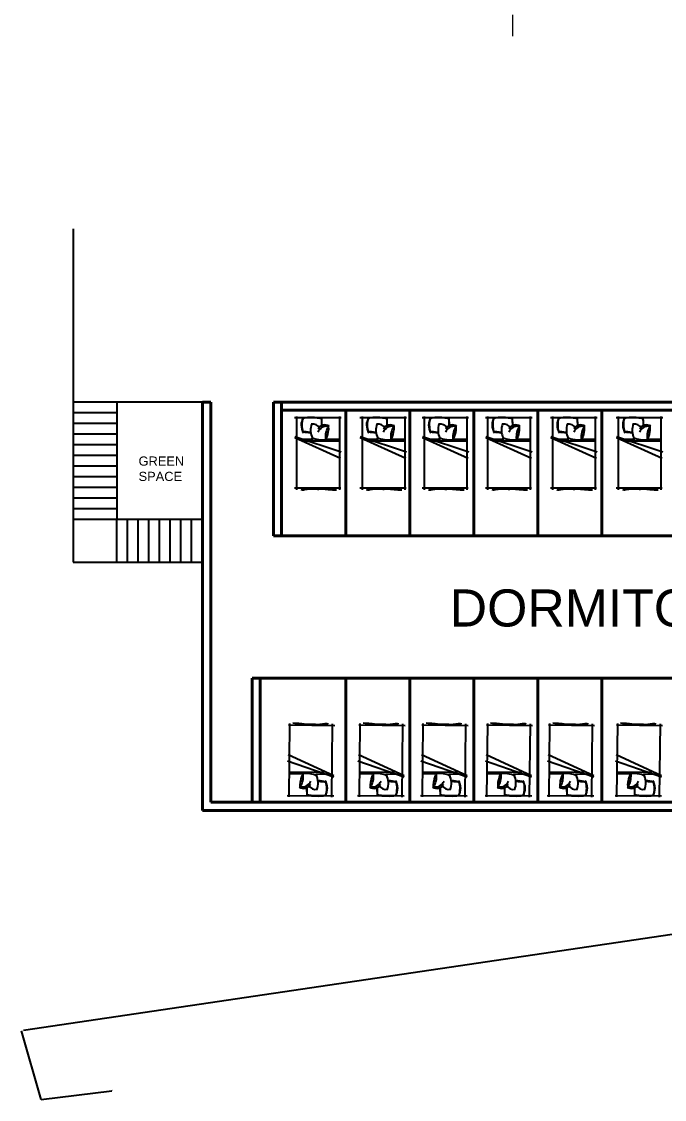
# Model space of a CAD drawing. Header units: metres. Extents: x -353 to 1688, y -477 to 135.
# Drawn here: x 860.68 to 878.74, y 25.59 to 55.85 of the extents above; entities that cross this region are included whole.
import ezdxf

# ---------------------------------------------------------------- set-up
doc = ezdxf.new("R2010")
doc.units = ezdxf.units.M
doc.header["$MEASUREMENT"] = 0
doc.layers.add('ELEVATION', color=160, linetype='Continuous', lineweight=20)
doc.layers.add('WALL', color=2, linetype='Continuous', lineweight=40)
doc.layers.add('ID-LOOSE', color=31, linetype='Continuous')
doc.layers.add('ID-LOOSE2', color=8, linetype='Continuous')
doc.layers.add('STAIR', color=231, linetype='Continuous', plot=False)
doc.layers.add('TEXT', color=141, linetype='Continuous', plot=False)
doc.styles.get("Standard").update_dxf_attribs({"font": 'arial.ttf'})

msp = doc.modelspace()

# ---------------------------------------------------------------- linework, layer by layer
for p, q in [((893.97309, 32.44169), (860.73552, 27.5296)), ((861.22559, 25.58965), (860.67778, 27.51316)), ((861.22559, 25.58965), (863.21047, 25.83508)), ((863.21047, 25.83508), (863.20825, 25.84892))]:
    msp.add_line(p, q)
at = {"layer": 'Defpoints'}
msp.add_line((865.75466, 45.17003), (863.35466, 45.17003), dxfattribs=at)
at = {"layer": 'ELEVATION'}
msp.add_line((874.46617, 56.04423), (874.46617, 55.44423), dxfattribs=at)
at = {"layer": 'ID-LOOSE', "linetype": 'Continuous'}
for points in [[(868.52632, 42.7131, 0.15235432), (868.66303, 42.72154, 0.05352755), (868.70356, 42.72836, -0.05589674), (868.94566, 42.73081, 0.02697324), (869.03326, 42.72872, -0.03694731), (869.17107, 42.73068, -0.03644179), (869.30603, 42.71559, 0.02377551), (869.52851, 42.70506)], [(870.36229, 42.7131, 0.15235432), (870.49901, 42.72154, 0.05352755), (870.53954, 42.72836, -0.05589674), (870.78163, 42.73081, 0.02697324), (870.86923, 42.72872, -0.03694731), (871.00704, 42.73068, -0.03644179), (871.142, 42.71559, 0.02377551), (871.36448, 42.70506)], [(872.10703, 42.7131, 0.15235432), (872.24375, 42.72154, 0.05352755), (872.28428, 42.72836, -0.05589674), (872.52637, 42.73081, 0.02697324), (872.61397, 42.72872, -0.03694731), (872.75178, 42.73068, -0.03644179), (872.88674, 42.71559, 0.02377551), (873.10923, 42.70506)], [(873.88956, 42.7131, 0.15235432), (874.02627, 42.72154, 0.05352755), (874.0668, 42.72836, -0.05589674), (874.3089, 42.73081, 0.02697324), (874.39649, 42.72872, -0.03694731), (874.53431, 42.73068, -0.03644179), (874.66927, 42.71559, 0.02377551), (874.89175, 42.70506)], [(875.71413, 42.7131, 0.15235432), (875.85084, 42.72154, 0.05352755), (875.89137, 42.72836, -0.05589674), (876.13347, 42.73081, 0.02697324), (876.22106, 42.72872, -0.03694731), (876.35888, 42.73068, -0.03644179), (876.49384, 42.71559, 0.02377551), (876.71632, 42.70506)], [(877.5615, 42.7131, 0.15235432), (877.69822, 42.72154, 0.05352755), (877.73875, 42.72836, -0.05589674), (877.98084, 42.73081, 0.02697324), (878.06844, 42.72872, -0.03694731), (878.20625, 42.73068, -0.03644179), (878.34121, 42.71559, 0.02377551), (878.5637, 42.70506)], [(869.29858, 36.1308, 0.15235432), (869.16178, 36.12392, 0.05352755), (869.12117, 36.11757, -0.05589674), (868.87906, 36.11789, 0.02697324), (868.7915, 36.12098, -0.03694731), (868.65367, 36.1206, -0.03644179), (868.51889, 36.13724, 0.02377551), (868.29654, 36.15031)], [(871.27382, 36.1308, 0.15235432), (871.13702, 36.12392, 0.05352755), (871.09641, 36.11757, -0.05589674), (870.8543, 36.11789, 0.02697324), (870.76674, 36.12098, -0.03694731), (870.62891, 36.1206, -0.03644179), (870.49413, 36.13724, 0.02377551), (870.27178, 36.15031)], [(873.04375, 36.1308, 0.15235432), (872.90695, 36.12392, 0.05352755), (872.86634, 36.11757, -0.05589674), (872.62423, 36.11789, 0.02697324), (872.53667, 36.12098, -0.03694731), (872.39884, 36.1206, -0.03644179), (872.26406, 36.13724, 0.02377551), (872.04171, 36.15031)], [(874.85615, 36.1308, 0.15235432), (874.71935, 36.12392, 0.05352755), (874.67875, 36.11757, -0.05589674), (874.43664, 36.11789, 0.02697324), (874.34907, 36.12098, -0.03694731), (874.21125, 36.1206, -0.03644179), (874.07647, 36.13724, 0.02377551), (873.85412, 36.15031)], [(876.60184, 36.1308, 0.15235432), (876.46504, 36.12392, 0.05352755), (876.42444, 36.11757, -0.05589674), (876.18233, 36.11789, 0.02697324), (876.09476, 36.12098, -0.03694731), (875.95694, 36.1206, -0.03644179), (875.82216, 36.13724, 0.02377551), (875.59981, 36.15031)], [(878.50629, 36.1308, 0.15235432), (878.36949, 36.12392, 0.05352755), (878.32888, 36.11757, -0.05589674), (878.08677, 36.11789, 0.02697324), (877.99921, 36.12098, -0.03694731), (877.86138, 36.1206, -0.03644179), (877.7266, 36.13724, 0.02377551), (877.50425, 36.15031)]]:
    msp.add_lwpolyline(points, format="xyb", dxfattribs=at)
at = {"layer": 'ID-LOOSE2', "color": 7, "linetype": 'Continuous'}
for p, q in [((868.34865, 44.7383), (869.65698, 44.7383)), ((870.18462, 44.7383), (871.49295, 44.7383)), ((871.92936, 44.7383), (873.23769, 44.7383)), ((873.71189, 44.7383), (875.02022, 44.7383)), ((875.53646, 44.7383), (876.84479, 44.7383)), ((877.38383, 44.7383), (878.69216, 44.7383)), ((869.45306, 34.10371), (868.14481, 34.11868)), ((871.4283, 34.10371), (870.12005, 34.11868)), ((873.19823, 34.10371), (871.88998, 34.11868)), ((875.01064, 34.10371), (873.70239, 34.11868)), ((876.75633, 34.10371), (875.44808, 34.11868)), ((878.66077, 34.10371), (877.35252, 34.11868))]:
    msp.add_line(p, q, dxfattribs=at)
at = {"layer": 'ID-LOOSE2', "linetype": 'Continuous'}
for p, q in [((868.40667, 44.76834), (868.40667, 42.70659)), ((869.60667, 44.76834), (869.60667, 42.70659)), ((870.24264, 44.76834), (870.24264, 42.70659)), ((871.44264, 44.76834), (871.44264, 42.70659)), ((871.98738, 44.76834), (871.98738, 42.70659)), ((873.18738, 44.76834), (873.18738, 42.70659)), ((873.76991, 44.76834), (873.76991, 42.70659)), ((874.96991, 44.76834), (874.96991, 42.70659)), ((875.59448, 44.76834), (875.59448, 42.70659)), ((876.79448, 44.76834), (876.79448, 42.70659)), ((877.44185, 44.76834), (877.44185, 42.70659)), ((878.64185, 44.76834), (878.64185, 42.70659)), ((868.35757, 44.19996), (869.65949, 43.76821)), ((870.19355, 44.19996), (871.49546, 43.76821)), ((871.93829, 44.19996), (873.24021, 43.76821)), ((873.72081, 44.19996), (875.02273, 43.76821)), ((875.54538, 44.19996), (876.8473, 43.76821)), ((877.39276, 44.19996), (878.69468, 43.76821)), ((868.35799, 44.17092), (869.64244, 43.59059)), ((868.52912, 44.1287), (868.86768, 44.1287)), ((868.63148, 44.0779), (869.63316, 44.0779)), ((869.24447, 44.1287), (869.6236, 44.1287)), ((870.19396, 44.17092), (871.47841, 43.59059)), ((870.36509, 44.1287), (870.70365, 44.1287)), ((870.46746, 44.0779), (871.46913, 44.0779)), ((871.08045, 44.1287), (871.45957, 44.1287)), ((871.9387, 44.17092), (873.22315, 43.59059)), ((872.10983, 44.1287), (872.4484, 44.1287)), ((872.2122, 44.0779), (873.21388, 44.0779)), ((872.82519, 44.1287), (873.20431, 44.1287)), ((873.72123, 44.17092), (875.00568, 43.59059)), ((873.89236, 44.1287), (874.23092, 44.1287)), ((873.99472, 44.0779), (874.9964, 44.0779)), ((874.60771, 44.1287), (874.98684, 44.1287)), ((875.5458, 44.17092), (876.83025, 43.59059)), ((875.71693, 44.1287), (876.05549, 44.1287)), ((875.81929, 44.0779), (876.82097, 44.0779)), ((876.43228, 44.1287), (876.81141, 44.1287)), ((877.39317, 44.17092), (878.67762, 43.59059)), ((877.5643, 44.1287), (877.90287, 44.1287)), ((877.66667, 44.0779), (878.66834, 44.0779)), ((878.27966, 44.1287), (878.65878, 44.1287)), ((868.34865, 42.7613), (869.64367, 42.7613)), ((870.18462, 42.7613), (871.47964, 42.7613)), ((871.92936, 42.7613), (873.22438, 42.7613)), ((873.71189, 42.7613), (875.0069, 42.7613)), ((875.53646, 42.7613), (876.83148, 42.7613)), ((877.38383, 42.7613), (878.67885, 42.7613)), ((869.47569, 36.08058), (868.18075, 36.0954)), ((868.19478, 34.08806), (868.21837, 36.14968)), ((869.3947, 34.07433), (869.4183, 36.13594)), ((871.45093, 36.08058), (870.15599, 36.0954)), ((870.17002, 34.08806), (870.19361, 36.14968)), ((871.36994, 34.07433), (871.39354, 36.13594)), ((873.22086, 36.08058), (871.92592, 36.0954)), ((871.93994, 34.08806), (871.96354, 36.14968)), ((873.13986, 34.07433), (873.16346, 36.13594)), ((875.03327, 36.08058), (873.73833, 36.0954)), ((873.75235, 34.08806), (873.77595, 36.14968)), ((874.95227, 34.07433), (874.97587, 36.13594)), ((876.77896, 36.08058), (875.48402, 36.0954)), ((875.49804, 34.08806), (875.52164, 36.14968)), ((876.69796, 34.07433), (876.72156, 36.13594)), ((878.6834, 36.08058), (877.38846, 36.0954)), ((877.40248, 34.08806), (877.42608, 36.14968)), ((878.60241, 34.07433), (878.626, 36.13594)), ((869.45021, 34.67115), (868.17249, 35.26614)), ((871.42545, 34.67115), (870.14773, 35.26614)), ((873.19538, 34.67115), (871.91766, 35.26614)), ((875.00779, 34.67115), (873.73007, 35.26614)), ((876.75348, 34.67115), (875.47576, 35.26614)), ((878.65792, 34.67115), (877.3802, 35.26614)), ((869.45029, 34.64211), (868.1534, 35.08873)), ((871.42554, 34.64211), (870.12864, 35.08873)), ((873.19546, 34.64211), (871.89857, 35.08873)), ((875.00787, 34.64211), (873.71098, 35.08873)), ((876.75356, 34.64211), (875.45667, 35.08873)), ((878.658, 34.64211), (877.36111, 35.08873)), ((869.1778, 34.7673), (868.17619, 34.77876)), ((868.56427, 34.72352), (868.18517, 34.72786)), ((869.27958, 34.71533), (868.94103, 34.71921)), ((871.15304, 34.7673), (870.15143, 34.77876)), ((870.53951, 34.72352), (870.16041, 34.72786)), ((871.25482, 34.71533), (870.91628, 34.71921)), ((872.92297, 34.7673), (871.92136, 34.77876)), ((872.30944, 34.72352), (871.93034, 34.72786)), ((873.02475, 34.71533), (872.6862, 34.71921)), ((874.73537, 34.7673), (873.73376, 34.77876)), ((874.12184, 34.72352), (873.74274, 34.72786)), ((874.83715, 34.71533), (874.49861, 34.71921)), ((876.48107, 34.7673), (875.47946, 34.77876)), ((875.86753, 34.72352), (875.48843, 34.72786)), ((876.58285, 34.71533), (876.2443, 34.71921)), ((878.38551, 34.7673), (877.3839, 34.77876)), ((877.77198, 34.72352), (877.39288, 34.72786)), ((878.48729, 34.71533), (878.14874, 34.71921))]:
    msp.add_line(p, q, dxfattribs=at)
at = {"layer": 'ID-LOOSE2', "color": 7, "linetype": 'Continuous'}
for centre, radius, start, end in [((868.9228, 44.5222), 0.38873, 147.509962, 213.833595), ((868.82427, 43.32089), 1.41732, 78.579336, 100.017214), ((869.30911, 44.37893), 0.51276, 159.302573, 206.502635), ((868.86509, 44.34449), 0.20995, 24.752318, 103.91918), ((869.20101, 44.31983), 0.20816, 54.167062, 153.84213), ((867.61285, 44.5123), 1.50512, 359.153578, 7.553295), ((869.87372, 44.1734), 0.65945, 151.045551, 184.149692), ((868.68253, 44.43355), 0.62481, 328.654191, 9.197687), ((870.75878, 44.5222), 0.38873, 147.509962, 213.833595), ((870.66024, 43.32089), 1.41732, 78.579336, 100.017214), ((871.14508, 44.37893), 0.51276, 159.302573, 206.502635), ((870.70107, 44.34449), 0.20995, 24.752318, 103.91918), ((871.03699, 44.31983), 0.20816, 54.167062, 153.84213), ((869.44883, 44.5123), 1.50512, 359.153578, 7.553295), ((871.70969, 44.1734), 0.65945, 151.045551, 184.149692), ((870.5185, 44.43355), 0.62481, 328.654191, 9.197687), ((872.50352, 44.5222), 0.38873, 147.509962, 213.833595), ((872.40498, 43.32089), 1.41732, 78.579336, 100.017214), ((872.88982, 44.37893), 0.51276, 159.302573, 206.502635), ((872.44581, 44.34449), 0.20995, 24.752318, 103.91918), ((872.78173, 44.31983), 0.20816, 54.167062, 153.84213), ((871.19357, 44.5123), 1.50512, 359.153578, 7.553295), ((873.45443, 44.1734), 0.65945, 151.045551, 184.149692), ((872.26324, 44.43355), 0.62481, 328.654191, 9.197687), ((874.28604, 44.5222), 0.38873, 147.509962, 213.833595), ((874.18751, 43.32089), 1.41732, 78.579336, 100.017214), ((874.67235, 44.37893), 0.51276, 159.302573, 206.502635), ((874.22833, 44.34449), 0.20995, 24.752318, 103.91918), ((874.56425, 44.31983), 0.20816, 54.167062, 153.84213), ((872.97609, 44.5123), 1.50512, 359.153578, 7.553295), ((875.23696, 44.1734), 0.65945, 151.045551, 184.149692), ((874.04577, 44.43355), 0.62481, 328.654191, 9.197687), ((876.11061, 44.5222), 0.38873, 147.509962, 213.833595), ((876.01208, 43.32089), 1.41732, 78.579336, 100.017214), ((876.49692, 44.37893), 0.51276, 159.302573, 206.502635), ((876.0529, 44.34449), 0.20995, 24.752318, 103.91918), ((876.38882, 44.31983), 0.20816, 54.167062, 153.84213), ((874.80066, 44.5123), 1.50512, 359.153578, 7.553295), ((877.06153, 44.1734), 0.65945, 151.045551, 184.149692), ((875.87034, 44.43355), 0.62481, 328.654191, 9.197687), ((877.95799, 44.5222), 0.38873, 147.509962, 213.833595), ((877.85945, 43.32089), 1.41732, 78.579336, 100.017214), ((878.34429, 44.37893), 0.51276, 159.302573, 206.502635), ((877.90028, 44.34449), 0.20995, 24.752318, 103.91918), ((878.2362, 44.31983), 0.20816, 54.167062, 153.84213), ((876.64804, 44.5123), 1.50512, 359.153578, 7.553295), ((878.9089, 44.1734), 0.65945, 151.045551, 184.149692), ((877.71771, 44.43355), 0.62481, 328.654191, 9.197687), ((868.83896, 45.56291), 1.25148, 258.116915, 267.884926), ((870.67493, 45.56291), 1.25148, 258.116915, 267.884926), ((872.41967, 45.56291), 1.25148, 258.116915, 267.884926), ((874.2022, 45.56291), 1.25148, 258.116915, 267.884926), ((876.02677, 45.56291), 1.25148, 258.116915, 267.884926), ((877.87414, 45.56291), 1.25148, 258.116915, 267.884926), ((869.13395, 44.81523), 0.70718, 243.959976, 279.347385), ((870.96992, 44.81523), 0.70718, 243.959976, 279.347385), ((872.71467, 44.81523), 0.70718, 243.959976, 279.347385), ((874.49719, 44.81523), 0.70718, 243.959976, 279.347385), ((876.32176, 44.81523), 0.70718, 243.959976, 279.347385), ((878.16913, 44.81523), 0.70718, 243.959976, 279.347385), ((869.12269, 34.41225), 0.62481, 147.998363, 188.541859), ((867.93455, 34.68602), 0.65945, 330.389723, 3.493864), ((868.66693, 34.03577), 0.70718, 63.304147, 98.691556), ((868.49678, 34.47404), 0.51276, 338.646744, 25.846806), ((868.95334, 33.28476), 1.25148, 77.461087, 87.229098), ((868.88141, 34.32636), 0.38873, 326.854133, 33.177766), ((871.09793, 34.41225), 0.62481, 147.998363, 188.541859), ((869.90979, 34.68602), 0.65945, 330.389723, 3.493864), ((870.64217, 34.03577), 0.70718, 63.304147, 98.691556), ((870.47202, 34.47404), 0.51276, 338.646744, 25.846806), ((870.92858, 33.28476), 1.25148, 77.461087, 87.229098), ((870.85665, 34.32636), 0.38873, 326.854133, 33.177766), ((872.86786, 34.41225), 0.62481, 147.998363, 188.541859), ((871.67972, 34.68602), 0.65945, 330.389723, 3.493864), ((872.41209, 34.03577), 0.70718, 63.304147, 98.691556), ((872.24194, 34.47404), 0.51276, 338.646744, 25.846806), ((872.69851, 33.28476), 1.25148, 77.461087, 87.229098), ((872.62658, 34.32636), 0.38873, 326.854133, 33.177766), ((874.68027, 34.41225), 0.62481, 147.998363, 188.541859), ((873.49213, 34.68602), 0.65945, 330.389723, 3.493864), ((874.2245, 34.03577), 0.70718, 63.304147, 98.691556), ((874.05435, 34.47404), 0.51276, 338.646744, 25.846806), ((874.51092, 33.28476), 1.25148, 77.461087, 87.229098), ((874.43899, 34.32636), 0.38873, 326.854133, 33.177766), ((876.42596, 34.41225), 0.62481, 147.998363, 188.541859), ((875.23782, 34.68602), 0.65945, 330.389723, 3.493864), ((875.97019, 34.03577), 0.70718, 63.304147, 98.691556), ((875.80004, 34.47404), 0.51276, 338.646744, 25.846806), ((876.25661, 33.28476), 1.25148, 77.461087, 87.229098), ((876.18468, 34.32636), 0.38873, 326.854133, 33.177766), ((878.3304, 34.41225), 0.62481, 147.998363, 188.541859), ((877.14226, 34.68602), 0.65945, 330.389723, 3.493864), ((877.87463, 34.03577), 0.70718, 63.304147, 98.691556), ((877.70448, 34.47404), 0.51276, 338.646744, 25.846806), ((878.16105, 33.28476), 1.25148, 77.461087, 87.229098), ((878.08912, 34.32636), 0.38873, 326.854133, 33.177766), ((868.60554, 34.5319), 0.20816, 233.511233, 333.186301), ((870.19139, 34.32127), 1.50512, 178.497749, 186.897466), ((868.94115, 34.5034), 0.20995, 204.09649, 283.263351), ((870.58078, 34.5319), 0.20816, 233.511233, 333.186301), ((872.16663, 34.32127), 1.50512, 178.497749, 186.897466), ((870.91639, 34.5034), 0.20995, 204.09649, 283.263351), ((872.35071, 34.5319), 0.20816, 233.511233, 333.186301), ((873.93656, 34.32127), 1.50512, 178.497749, 186.897466), ((872.68632, 34.5034), 0.20995, 204.09649, 283.263351), ((874.16311, 34.5319), 0.20816, 233.511233, 333.186301), ((875.74897, 34.32127), 1.50512, 178.497749, 186.897466), ((874.49873, 34.5034), 0.20995, 204.09649, 283.263351), ((875.9088, 34.5319), 0.20816, 233.511233, 333.186301), ((877.49466, 34.32127), 1.50512, 178.497749, 186.897466), ((876.24442, 34.5034), 0.20995, 204.09649, 283.263351), ((877.81325, 34.5319), 0.20816, 233.511233, 333.186301), ((879.3991, 34.32127), 1.50512, 178.497749, 186.897466), ((878.14886, 34.5034), 0.20995, 204.09649, 283.263351), ((868.99369, 35.52646), 1.41732, 257.923507, 279.361386), ((870.96893, 35.52646), 1.41732, 257.923507, 279.361386), ((872.73886, 35.52646), 1.41732, 257.923507, 279.361386), ((874.55127, 35.52646), 1.41732, 257.923507, 279.361386), ((876.29696, 35.52646), 1.41732, 257.923507, 279.361386), ((878.2014, 35.52646), 1.41732, 257.923507, 279.361386)]:
    msp.add_arc(centre, radius, start, end, dxfattribs=at)
at = {"layer": 'ID-LOOSE2', "linetype": 'Continuous'}
for centre, radius, start, end in [((869.21378, 44.53333), 0.66193, 163.926349, 197.140869), ((868.7985, 42.99073), 1.7363, 79.04869, 97.940841), ((869.23972, 44.24045), 0.24841, 78.041256, 160.834226), ((872.01298, 44.72909), 2.91289, 180.106285, 184.331167), ((871.04976, 44.53333), 0.66193, 163.926349, 197.140869), ((870.63447, 42.99073), 1.7363, 79.04869, 97.940841), ((871.07569, 44.24045), 0.24841, 78.041256, 160.834226), ((873.84895, 44.72909), 2.91289, 180.106285, 184.331167), ((872.7945, 44.53333), 0.66193, 163.926349, 197.140869), ((872.37921, 42.99073), 1.7363, 79.04869, 97.940841), ((872.82044, 44.24045), 0.24841, 78.041256, 160.834226), ((875.59369, 44.72909), 2.91289, 180.106285, 184.331167), ((874.57702, 44.53333), 0.66193, 163.926349, 197.140869), ((874.16174, 42.99073), 1.7363, 79.04869, 97.940841), ((874.60296, 44.24045), 0.24841, 78.041256, 160.834226), ((877.37622, 44.72909), 2.91289, 180.106285, 184.331167), ((876.40159, 44.53333), 0.66193, 163.926349, 197.140869), ((875.98631, 42.99073), 1.7363, 79.04869, 97.940841), ((876.42753, 44.24045), 0.24841, 78.041256, 160.834226), ((879.20079, 44.72909), 2.91289, 180.106285, 184.331167), ((878.24897, 44.53333), 0.66193, 163.926349, 197.140869), ((877.83368, 42.99073), 1.7363, 79.04869, 97.940841), ((878.27491, 44.24045), 0.24841, 78.041256, 160.834226), ((881.04816, 44.72909), 2.91289, 180.106285, 184.331167), ((867.60047, 34.34389), 10.04598, 83.213222, 84.547616), ((869.43644, 34.34389), 10.04598, 83.213222, 84.547616), ((871.18119, 34.34389), 10.04598, 83.213222, 84.547616), ((872.96371, 34.34389), 10.04598, 83.213222, 84.547616), ((874.78828, 34.34389), 10.04598, 83.213222, 84.547616), ((876.63566, 34.34389), 10.04598, 83.213222, 84.547616), ((868.56774, 34.61172), 0.24841, 257.385428, 340.178398), ((870.32016, 44.48887), 10.04598, 262.557393, 263.891788), ((868.59032, 34.31856), 0.66193, 343.270521, 16.48504), ((870.54298, 34.61172), 0.24841, 257.385428, 340.178398), ((872.2954, 44.48887), 10.04598, 262.557393, 263.891788), ((870.56557, 34.31856), 0.66193, 343.270521, 16.48504), ((872.31291, 34.61172), 0.24841, 257.385428, 340.178398), ((874.06533, 44.48887), 10.04598, 262.557393, 263.891788), ((872.33549, 34.31856), 0.66193, 343.270521, 16.48504), ((874.12532, 34.61172), 0.24841, 257.385428, 340.178398), ((875.87774, 44.48887), 10.04598, 262.557393, 263.891788), ((874.1479, 34.31856), 0.66193, 343.270521, 16.48504), ((875.87101, 34.61172), 0.24841, 257.385428, 340.178398), ((877.62343, 44.48887), 10.04598, 262.557393, 263.891788), ((875.89359, 34.31856), 0.66193, 343.270521, 16.48504), ((877.77545, 34.61172), 0.24841, 257.385428, 340.178398), ((879.52787, 44.48887), 10.04598, 262.557393, 263.891788), ((877.79803, 34.31856), 0.66193, 343.270521, 16.48504), ((865.78908, 34.15485), 2.91289, 359.450456, 3.675338), ((867.76432, 34.15485), 2.91289, 359.450456, 3.675338), ((869.53424, 34.15485), 2.91289, 359.450456, 3.675338), ((871.34665, 34.15485), 2.91289, 359.450456, 3.675338), ((873.09234, 34.15485), 2.91289, 359.450456, 3.675338), ((874.99678, 34.15485), 2.91289, 359.450456, 3.675338), ((869.02324, 35.85631), 1.7363, 258.392862, 277.285012), ((870.99848, 35.85631), 1.7363, 258.392862, 277.285012), ((872.76841, 35.85631), 1.7363, 258.392862, 277.285012), ((874.58082, 35.85631), 1.7363, 258.392862, 277.285012), ((876.32651, 35.85631), 1.7363, 258.392862, 277.285012), ((878.23095, 35.85631), 1.7363, 258.392862, 277.285012)]:
    msp.add_arc(centre, radius, start, end, dxfattribs=at)
at = {"layer": 'STAIR'}
for p, q in [((862.13014, 50.0306), (862.13014, 41.87091)), ((863.35466, 45.17003), (862.13014, 45.17003)), ((863.35466, 45.17003), (863.35466, 41.87003)), ((863.35466, 44.87003), (862.15466, 44.87003)), ((863.35466, 44.57003), (862.15466, 44.57003)), ((863.33014, 44.27091), (862.13014, 44.27091)), ((863.33014, 43.97091), (862.13014, 43.97091)), ((863.33014, 43.67091), (862.13014, 43.67091)), ((863.33014, 43.37091), (862.13014, 43.37091)), ((863.33014, 43.07091), (862.13014, 43.07091)), ((863.33014, 42.77091), (862.13014, 42.77091)), ((863.33014, 42.47091), (862.13014, 42.47091)), ((863.33014, 42.17091), (862.13014, 42.17091)), ((865.73014, 41.87091), (862.13014, 41.87091)), ((862.13014, 41.87091), (862.13014, 40.67091)), ((863.91309, 41.87537), (862.71309, 41.87537)), ((863.35466, 40.67003), (863.35466, 41.87003)), ((863.65466, 40.67003), (863.65466, 41.87003)), ((863.95466, 40.67003), (863.95466, 41.87003)), ((864.25466, 40.67003), (864.25466, 41.87003)), ((864.55466, 40.67003), (864.55466, 41.87003)), ((864.85466, 40.67003), (864.85466, 41.87003)), ((864.85466, 40.67003), (864.85466, 41.87003)), ((865.15466, 40.67003), (865.15466, 41.87003)), ((865.45466, 40.67003), (865.45466, 41.87003)), ((862.13014, 40.67091), (865.73014, 40.67091))]:
    msp.add_line(p, q, dxfattribs=at)
at = {"layer": 'WALL'}
for p, q in [((865.76157, 45.1632), (865.99157, 45.1632)), ((865.76157, 45.1632), (865.76157, 33.7032)), ((865.99157, 45.1632), (865.99157, 33.9332)), ((867.75466, 45.17003), (891.61466, 45.17003)), ((867.75466, 41.41552), (867.75466, 45.17003)), ((867.98466, 41.41552), (867.98466, 45.17003)), ((865.99157, 33.9332), (865.99157, 44.9332)), ((867.98466, 44.94003), (867.98466, 42.5698)), ((867.98466, 44.94003), (891.22157, 44.94003)), ((869.78466, 41.41552), (869.78466, 44.94003)), ((871.58466, 41.41552), (871.58466, 44.94003)), ((873.38466, 41.41552), (873.38466, 44.94003)), ((875.18466, 41.41552), (875.18466, 44.94003)), ((875.18466, 41.41552), (875.18466, 44.94003)), ((876.98466, 41.41552), (876.98466, 44.94003)), ((878.48466, 44.94003), (878.48466, 44.94003)), ((878.48466, 44.94003), (878.48466, 44.94003)), ((878.48466, 44.94003), (878.48466, 44.94003)), ((878.48466, 44.94003), (878.48466, 44.94003)), ((891.42157, 41.41552), (867.75466, 41.41552)), ((867.98466, 41.41552), (867.98466, 41.41552)), ((867.15466, 33.94003), (867.15466, 37.41552)), ((867.15466, 37.41552), (891.42157, 37.41552)), ((867.38466, 33.94003), (867.38466, 37.41552)), ((869.78466, 33.94003), (869.78466, 37.41552)), ((871.58466, 33.94003), (871.58466, 37.41552)), ((873.38466, 33.94003), (873.38466, 37.41552)), ((875.18466, 33.94003), (875.18466, 37.41552)), ((876.98466, 33.94003), (876.98466, 37.41552)), ((889.58466, 33.94003), (865.99157, 33.94003)), ((896.64466, 33.7032), (865.76157, 33.7032))]:
    msp.add_line(p, q, dxfattribs=at)

# ---------------------------------------------------------------- texts
at = {"layer": 'TEXT', "attachment_point": 1}
for s, width, gutter_width, insert, char_height in [('GREEN SPACE', 0.386157, 1.2902, (863.96547, 43.64188), 0.258039), ('DORMITORY', 0.506128, 5.20671, (872.70615, 39.90972), 1.041343)]:
    msp.add_mtext_dynamic_manual_height_columns(s, width=width, gutter_width=gutter_width, heights=[0], dxfattribs=dict(at, insert=insert, char_height=char_height))

doc.saveas('drawing.dxf')
